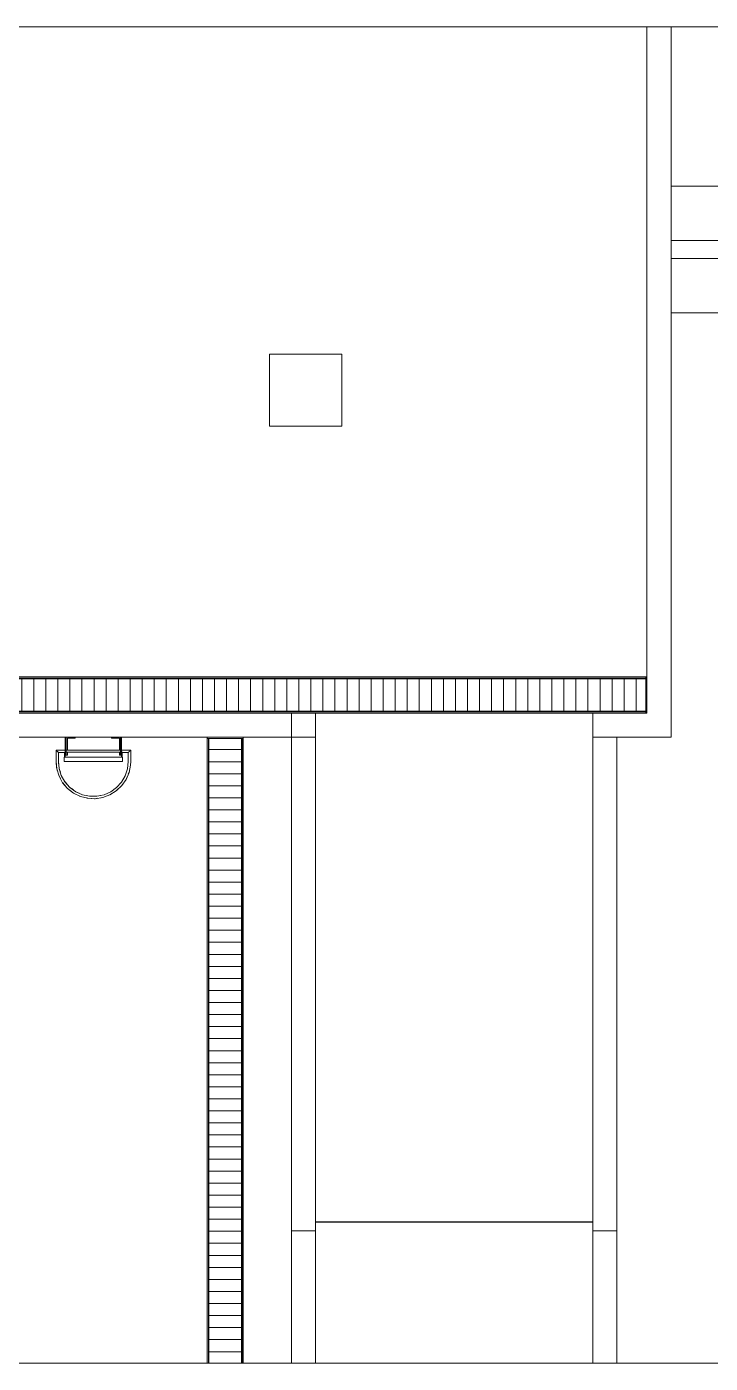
# Model space of a CAD drawing. Header units: millimetres. Extents: x 15878 to 679837, y -72324 to 391440.
# Drawn here: x 395138 to 400811, y 34407 to 45507 of the extents above; entities that cross this region are included whole.
import ezdxf

# ---------------------------------------------------------------- set-up
doc = ezdxf.new("R2010")
doc.units = ezdxf.units.MM
for name, color, linetype, lineweight in [('A-FLOR', 192, 'Continuous', 5), ('A-GENM', 13, 'Continuous', 5), ('A-ROOF', 132, 'Continuous', 5), ('A-WALL', 113, 'Continuous', 5), ('Q-CASE', 31, 'Continuous', 5)]:
    doc.layers.add(name, color=color, linetype=linetype, lineweight=lineweight)
pattern_1 = [(270, (347796.43, 609.6), (100, 6e-15), [])]

# ---------------------------------------------------------------- blocks, each defined once
blk = doc.blocks.new('Roofs 2 - Roofs 1-6526788-E_V_A_ Plan')
at = {"layer": 'A-ROOF'}
blk.add_line((37739, 34407), (64189, 34407), dxfattribs=at)
blk = doc.blocks.new('DLN-Surface Channel-S1 - 300x200 _WD_-16640654-E_V_A_ Plan')
at = {"layer": 'Q-CASE'}
h = blk.add_hatch(dxfattribs=at)
h.set_pattern_fill('FP_3658', color=256, style=0, pattern_type=2)
h.set_pattern_definition(pattern_1)
h.paths.add_polyline_path([(2450, 135), (-2740, 135), (-2740, -135), (2450, -135)], flags=0)
for p, q in [((-2740, 150), (-2750, 150)), ((-2740, 150), (-2740, -150)), ((-2740, 140), (-2740, 150)), ((-2740, 150), (2450, 150)), ((-2740, 140), (2450, 140)), ((-2740, -135), (-2740, 135)), ((2450, 135), (-2740, 135)), ((-2750, -150), (-2740, -150)), ((-2740, -135), (2450, -135)), ((-2740, -150), (-2740, -140)), ((2450, -140), (-2740, -140)), ((-2740, -150), (2450, -150))]:
    blk.add_line(p, q, dxfattribs=at)
blk = doc.blocks.new('DLN-Surface Channel-S1 - 300x200 _WD_-16642203-E_V_A_ Plan')
at = {"layer": 'Q-CASE'}
h = blk.add_hatch(dxfattribs=at)
h.set_pattern_fill('FP_3658', color=256, style=0, pattern_type=2)
h.set_pattern_definition(pattern_1)
h.paths.add_polyline_path([(-7315, -135), (7315, -135), (7315, 135), (-7315, 135)], flags=0)
for p, q in [((-7315, 150), (-7325, 150)), ((-7315, 150), (-7315, -150)), ((-7315, 140), (-7315, 150)), ((-7315, 150), (7315, 150)), ((-7315, 140), (7315, 140)), ((-7315, -135), (-7315, 135)), ((7315, 135), (-7315, 135)), ((7315, -150), (7315, 150)), ((7325, 150), (7315, 150)), ((7315, 150), (7315, 140)), ((7315, 135), (7315, -135)), ((-7315, -135), (7315, -135)), ((-7315, -150), (-7315, -140)), ((7315, -140), (-7315, -140)), ((4575, -150), (6875, -150)), ((7315, -140), (7315, -150))]:
    blk.add_line(p, q, dxfattribs=at)
blk = doc.blocks.new('Generic Models 2 - Generic Models 2-8616376-E_V_A_ Plan')
at = {"layer": 'A-GENM'}
for p, q in [((61664, 43582), (52689, 43582)), ((52689, 43132), (61214, 43132))]:
    blk.add_line(p, q, dxfattribs=at)
blk = doc.blocks.new('Generic Models 3 - Generic Models 2-8616397-E_V_A_ Plan')
at = {"layer": 'A-GENM'}
for p, q in [((62264, 44182), (52689, 44182)), ((52689, 43732), (61814, 43732))]:
    blk.add_line(p, q, dxfattribs=at)
blk = doc.blocks.new('DLN_Cat Ladder - 750x750x2000 _WDH_-18395226-E_V_A_ Plan')
at = {"layer": 'Q-CASE'}
for p, q in [((-189, -699), (-189, -600)), ((-180, -600), (-189, -600)), ((-180, -600), (-180, -699)), ((-171, -709), (-171, -609)), ((-171, -609), (-105, -609)), ((-105, -609), (-105, -600)), ((195, -600), (195, -609)), ((195, -609), (261, -609)), ((261, -609), (261, -709)), ((270, -699), (270, -600)), ((279, -600), (270, -600)), ((279, -600), (279, -699)), ((-265, -707), (-265, -802)), ((-180, -707), (-265, -707)), ((-265, -707), (-265, -802)), ((-180, -707), (-265, -707)), ((-265, -707), (-265, -802)), ((-180, -707), (-265, -707)), ((-265, -707), (-265, -802)), ((-180, -707), (-265, -707)), ((-265, -707), (-265, -802)), ((-180, -707), (-265, -707)), ((-265, -707), (-265, -802)), ((-180, -707), (-265, -707)), ((-265, -707), (-265, -802)), ((-180, -707), (-265, -707)), ((-265, -707), (-265, -802)), ((-180, -707), (-265, -707)), ((-265, -707), (-265, -802)), ((-180, -707), (-265, -707)), ((-265, -707), (-265, -802)), ((-180, -707), (-265, -707)), ((-245, -802), (-245, -727)), ((-245, -727), (-194, -727)), ((-245, -802), (-245, -727)), ((-245, -727), (-194, -727)), ((-245, -802), (-245, -727)), ((-245, -727), (-194, -727)), ((-245, -802), (-245, -727)), ((-245, -727), (-180, -727)), ((-245, -802), (-245, -727)), ((-245, -727), (-180, -727)), ((-245, -802), (-245, -727)), ((-245, -727), (-180, -727)), ((-245, -802), (-245, -727)), ((-245, -727), (-180, -727)), ((-245, -802), (-245, -727)), ((-245, -727), (-180, -727)), ((-245, -802), (-245, -727)), ((-245, -727), (-194, -727)), ((-245, -802), (-245, -727)), ((-245, -727), (-180, -727)), ((287, -767), (-197, -767)), ((-197, -767), (-197, -802)), ((-194, -724), (-194, -767)), ((-189, -699), (-189, -710)), ((-189, -749), (-189, -699)), ((-189, -724), (-189, -767)), ((-189, -727), (-180, -727)), ((-189, -727), (-180, -727)), ((-189, -727), (-180, -727)), ((-189, -727), (-180, -727)), ((-189, -749), (-180, -749)), ((-180, -699), (-180, -749)), ((-180, -699), (-180, -709)), ((270, -707), (-180, -707)), ((-180, -710), (-180, -707)), ((-180, -707), (-180, -727)), ((-180, -726), (-180, -724)), ((-180, -725), (-180, -749)), ((-180, -726), (270, -726)), ((-180, -749), (-171, -749)), ((-171, -749), (-171, -725)), ((261, -725), (261, -749)), ((261, -749), (270, -749)), ((270, -709), (270, -699)), ((270, -749), (270, -699)), ((270, -707), (270, -726)), ((270, -749), (270, -725)), ((270, -749), (279, -749)), ((279, -699), (279, -749)), ((279, -710), (279, -699)), ((355, -707), (279, -707)), ((279, -710), (279, -707)), ((279, -707), (279, -710)), ((355, -707), (279, -707)), ((279, -710), (279, -707)), ((279, -707), (279, -710)), ((355, -707), (279, -707)), ((279, -710), (279, -707)), ((279, -707), (279, -710)), ((355, -707), (279, -707)), ((279, -710), (279, -707)), ((279, -707), (279, -710)), ((355, -707), (279, -707)), ((279, -710), (279, -707)), ((279, -707), (279, -710)), ((355, -707), (279, -707)), ((279, -710), (279, -707)), ((279, -707), (279, -710)), ((355, -707), (279, -707)), ((279, -710), (279, -707)), ((279, -707), (279, -710)), ((355, -707), (279, -707)), ((279, -710), (279, -707)), ((279, -707), (279, -710)), ((355, -707), (279, -707)), ((279, -710), (279, -707)), ((279, -707), (279, -710)), ((355, -707), (279, -707)), ((279, -727), (279, -707)), ((279, -707), (279, -710)), ((279, -767), (279, -722)), ((279, -727), (279, -722)), ((279, -722), (279, -727)), ((279, -727), (279, -722)), ((279, -722), (279, -727)), ((279, -727), (279, -722)), ((279, -722), (279, -727)), ((279, -727), (279, -722)), ((279, -722), (279, -727)), ((279, -727), (279, -722)), ((279, -722), (279, -727)), ((279, -722), (279, -727)), ((279, -727), (335, -727)), ((279, -727), (335, -727)), ((279, -727), (335, -727)), ((279, -727), (335, -727)), ((279, -727), (335, -727)), ((279, -727), (335, -727)), ((284, -767), (284, -722)), ((284, -727), (335, -727)), ((284, -727), (335, -727)), ((284, -727), (335, -727)), ((284, -727), (335, -727)), ((287, -802), (287, -767)), ((335, -727), (335, -802)), ((335, -727), (335, -802)), ((335, -727), (335, -802)), ((335, -727), (335, -802)), ((335, -727), (335, -802)), ((335, -727), (335, -802)), ((335, -727), (335, -802)), ((335, -727), (335, -802)), ((335, -727), (335, -802)), ((335, -727), (335, -802)), ((355, -802), (355, -707)), ((355, -802), (355, -707)), ((355, -802), (355, -707)), ((355, -802), (355, -707)), ((355, -802), (355, -707)), ((355, -802), (355, -707)), ((355, -802), (355, -707)), ((355, -802), (355, -707)), ((355, -802), (355, -707)), ((355, -802), (355, -707)), ((-265, -802), (-260, -855)), ((-265, -802), (-260, -855)), ((-265, -802), (-260, -855)), ((-265, -802), (-260, -855)), ((-265, -802), (-260, -855)), ((-265, -802), (-260, -855)), ((-265, -802), (-260, -855)), ((-265, -802), (-260, -855)), ((-265, -802), (-260, -855)), ((-259, -864), (-253, -883)), ((-259, -864), (-253, -883)), ((-259, -864), (-253, -883)), ((-259, -864), (-253, -883)), ((-259, -864), (-253, -883)), ((-259, -864), (-253, -883)), ((-259, -864), (-253, -883)), ((-259, -864), (-253, -883)), ((-259, -864), (-253, -883)), ((-241, -844), (-245, -802)), ((-241, -844), (-245, -802)), ((-241, -844), (-245, -802)), ((-241, -844), (-245, -802)), ((-241, -844), (-245, -802)), ((-241, -844), (-245, -802)), ((-241, -844), (-245, -802)), ((-241, -844), (-245, -802)), ((-241, -844), (-245, -802)), ((-229, -892), (-239, -862)), ((-229, -892), (-239, -862)), ((-229, -892), (-239, -862)), ((-229, -892), (-239, -862)), ((-229, -892), (-239, -862)), ((-229, -892), (-239, -862)), ((-229, -892), (-239, -862)), ((-229, -892), (-239, -862)), ((-229, -892), (-239, -862)), ((-197, -802), (287, -802)), ((335, -802), (328, -862)), ((335, -802), (328, -862)), ((335, -802), (328, -862)), ((335, -802), (328, -862)), ((335, -802), (328, -862)), ((335, -802), (328, -862)), ((335, -802), (328, -862)), ((335, -802), (328, -862)), ((335, -802), (328, -862)), ((-240, -924), (-229, -944)), ((-240, -924), (-229, -944)), ((-240, -924), (-229, -944)), ((-240, -924), (-229, -944)), ((-240, -924), (-229, -944)), ((-240, -924), (-229, -944)), ((-240, -924), (-229, -944)), ((-240, -924), (-229, -944)), ((-240, -924), (-229, -944)), ((-205, -947), (-220, -919)), ((-205, -947), (-220, -919)), ((-205, -947), (-220, -919)), ((-205, -947), (-220, -919)), ((-205, -947), (-220, -919)), ((-205, -947), (-220, -919)), ((-205, -947), (-220, -919)), ((-205, -947), (-220, -919)), ((-205, -947), (-220, -919)), ((-209, -980), (-181, -1013)), ((-209, -980), (-181, -1013)), ((-209, -980), (-181, -1013)), ((-209, -980), (-181, -1013)), ((-209, -980), (-181, -1013)), ((-209, -980), (-181, -1013)), ((-209, -980), (-181, -1013)), ((-209, -980), (-181, -1013)), ((-209, -980), (-181, -1013)), ((-169, -996), (-190, -972)), ((-169, -996), (-190, -972)), ((-169, -996), (-190, -972)), ((-169, -996), (-190, -972)), ((-169, -996), (-190, -972)), ((-169, -996), (-190, -972)), ((-169, -996), (-190, -972)), ((-169, -996), (-190, -972)), ((-169, -996), (-190, -972)), ((-169, -1027), (-136, -1052)), ((-169, -1027), (-136, -1052)), ((-169, -1027), (-136, -1052)), ((-169, -1027), (-136, -1052)), ((-169, -1027), (-136, -1052)), ((-169, -1027), (-136, -1052)), ((-169, -1027), (-136, -1052)), ((-169, -1027), (-136, -1052)), ((-169, -1027), (-136, -1052)), ((-124, -1036), (-150, -1017)), ((-124, -1036), (-150, -1017)), ((-124, -1036), (-150, -1017)), ((-124, -1036), (-150, -1017)), ((-124, -1036), (-150, -1017)), ((-124, -1036), (-150, -1017)), ((-124, -1036), (-150, -1017)), ((-124, -1036), (-150, -1017)), ((-124, -1036), (-150, -1017)), ((-119, -1065), (-98, -1075)), ((-119, -1065), (-98, -1075)), ((-119, -1065), (-98, -1075)), ((-119, -1065), (-98, -1075)), ((-119, -1065), (-98, -1075)), ((-119, -1065), (-98, -1075)), ((-119, -1065), (-98, -1075)), ((-119, -1065), (-98, -1075)), ((-119, -1065), (-98, -1075)), ((-72, -1066), (-101, -1053)), ((-72, -1066), (-101, -1053)), ((-72, -1066), (-101, -1053)), ((-72, -1066), (-101, -1053)), ((-72, -1066), (-101, -1053)), ((-72, -1066), (-101, -1053)), ((-72, -1066), (-101, -1053)), ((-72, -1066), (-101, -1053)), ((-72, -1066), (-101, -1053)), ((-14, -1084), (-45, -1078)), ((-14, -1084), (-45, -1078)), ((-14, -1084), (-45, -1078)), ((-14, -1084), (-45, -1078)), ((-14, -1084), (-45, -1078)), ((-14, -1084), (-45, -1078)), ((-14, -1084), (-45, -1078)), ((-14, -1084), (-45, -1078)), ((-14, -1084), (-45, -1078)), ((46, -1090), (14, -1090)), ((46, -1090), (14, -1090)), ((46, -1090), (14, -1090)), ((46, -1090), (14, -1090)), ((46, -1090), (14, -1090)), ((46, -1090), (14, -1090)), ((46, -1090), (14, -1090)), ((46, -1090), (14, -1090)), ((46, -1090), (14, -1090)), ((107, -1084), (74, -1090)), ((107, -1084), (74, -1090)), ((107, -1084), (74, -1090)), ((107, -1084), (74, -1090)), ((107, -1084), (74, -1090)), ((107, -1084), (74, -1090)), ((107, -1084), (74, -1090)), ((107, -1084), (74, -1090)), ((107, -1084), (74, -1090)), ((164, -1064), (134, -1078)), ((164, -1064), (134, -1078)), ((164, -1064), (134, -1078)), ((164, -1064), (134, -1078)), ((164, -1064), (134, -1078)), ((164, -1064), (134, -1078)), ((164, -1064), (134, -1078)), ((164, -1064), (134, -1078)), ((164, -1064), (134, -1078)), ((238, -1018), (189, -1053)), ((238, -1018), (189, -1053)), ((238, -1018), (189, -1053)), ((238, -1018), (189, -1053)), ((238, -1018), (189, -1053)), ((238, -1018), (189, -1053)), ((238, -1018), (189, -1053)), ((238, -1018), (189, -1053)), ((238, -1018), (189, -1053))]:
    blk.add_line(p, q, dxfattribs=at)
at = {"layer": 'Q-CASE', "flags": 128}
for points in [[(-265, -802), (-259, -864), (-240, -924), (-210, -979), (-169, -1027), (-119, -1065), (-63, -1093), (-2, -1108), (61, -1112), (123, -1102), (182, -1080), (235, -1047), (280, -1003), (316, -952), (341, -894), (353, -832), (355, -802)], [(335, -802), (328, -862), (310, -920), (279, -973), (238, -1018), (189, -1053), (134, -1078), (74, -1090), (14, -1090), (-46, -1078), (-101, -1053), (-150, -1017), (-191, -971), (-221, -919), (-239, -861), (-245, -802)], [(335, -907), (341, -894), (344, -879)], [(335, -907), (341, -894), (344, -879)], [(335, -907), (341, -894), (344, -879)], [(335, -907), (341, -894), (344, -879)], [(335, -907), (341, -894), (344, -879)], [(335, -907), (341, -894), (344, -879)], [(335, -907), (341, -894), (344, -879)], [(335, -907), (341, -894), (344, -879)], [(335, -907), (341, -894), (344, -879)], [(350, -850), (353, -832), (355, -802)], [(350, -850), (353, -832), (355, -802)], [(350, -850), (353, -832), (355, -802)], [(350, -850), (353, -832), (355, -802)], [(350, -850), (353, -832), (355, -802)], [(350, -850), (353, -832), (355, -802)], [(350, -850), (353, -832), (355, -802)], [(350, -850), (353, -832), (355, -802)], [(350, -850), (353, -832), (355, -802)], [(269, -1014), (280, -1003), (295, -982)], [(269, -1014), (280, -1003), (295, -982)], [(269, -1014), (280, -1003), (295, -982)], [(269, -1014), (280, -1003), (295, -982)], [(269, -1014), (280, -1003), (295, -982)], [(269, -1014), (280, -1003), (295, -982)], [(269, -1014), (280, -1003), (295, -982)], [(269, -1014), (280, -1003), (295, -982)], [(269, -1014), (280, -1003), (295, -982)], [(309, -962), (316, -952), (323, -936)], [(309, -962), (316, -952), (323, -936)], [(309, -962), (316, -952), (323, -936)], [(309, -962), (316, -952), (323, -936)], [(309, -962), (316, -952), (323, -936)], [(309, -962), (316, -952), (323, -936)], [(309, -962), (316, -952), (323, -936)], [(309, -962), (316, -952), (323, -936)], [(309, -962), (316, -952), (323, -936)], [(-69, -1089), (-63, -1093), (-27, -1102)], [(-69, -1089), (-63, -1093), (-27, -1102)], [(-69, -1089), (-63, -1093), (-27, -1102)], [(-69, -1089), (-63, -1093), (-27, -1102)], [(-69, -1089), (-63, -1093), (-27, -1102)], [(-69, -1089), (-63, -1093), (-27, -1102)], [(-69, -1089), (-63, -1093), (-27, -1102)], [(-69, -1089), (-63, -1093), (-27, -1102)], [(-69, -1089), (-63, -1093), (-27, -1102)], [(-10, -1106), (-2, -1108), (33, -1110)], [(-10, -1106), (-2, -1108), (33, -1110)], [(-10, -1106), (-2, -1108), (33, -1110)], [(-10, -1106), (-2, -1108), (33, -1110)], [(-10, -1106), (-2, -1108), (33, -1110)], [(-10, -1106), (-2, -1108), (33, -1110)], [(-10, -1106), (-2, -1108), (33, -1110)], [(-10, -1106), (-2, -1108), (33, -1110)], [(-10, -1106), (-2, -1108), (33, -1110)], [(53, -1111), (61, -1112), (82, -1108)], [(53, -1111), (61, -1112), (82, -1108)], [(53, -1111), (61, -1112), (82, -1108)], [(53, -1111), (61, -1112), (82, -1108)], [(53, -1111), (61, -1112), (82, -1108)], [(53, -1111), (61, -1112), (82, -1108)], [(53, -1111), (61, -1112), (82, -1108)], [(53, -1111), (61, -1112), (82, -1108)], [(53, -1111), (61, -1112), (82, -1108)], [(112, -1104), (123, -1102), (152, -1091)], [(112, -1104), (123, -1102), (152, -1091)], [(112, -1104), (123, -1102), (152, -1091)], [(112, -1104), (123, -1102), (152, -1091)], [(112, -1104), (123, -1102), (152, -1091)], [(112, -1104), (123, -1102), (152, -1091)], [(112, -1104), (123, -1102), (152, -1091)], [(112, -1104), (123, -1102), (152, -1091)], [(112, -1104), (123, -1102), (152, -1091)], [(173, -1083), (182, -1080), (206, -1065)], [(173, -1083), (182, -1080), (206, -1065)], [(173, -1083), (182, -1080), (206, -1065)], [(173, -1083), (182, -1080), (206, -1065)], [(173, -1083), (182, -1080), (206, -1065)], [(173, -1083), (182, -1080), (206, -1065)], [(173, -1083), (182, -1080), (206, -1065)], [(173, -1083), (182, -1080), (206, -1065)], [(173, -1083), (182, -1080), (206, -1065)], [(226, -1052), (235, -1047), (248, -1034)], [(226, -1052), (235, -1047), (248, -1034)], [(226, -1052), (235, -1047), (248, -1034)], [(226, -1052), (235, -1047), (248, -1034)], [(226, -1052), (235, -1047), (248, -1034)], [(226, -1052), (235, -1047), (248, -1034)], [(226, -1052), (235, -1047), (248, -1034)], [(226, -1052), (235, -1047), (248, -1034)], [(226, -1052), (235, -1047), (248, -1034)]]:
    blk.add_lwpolyline(points, dxfattribs=at)
at = {"layer": 'Q-CASE'}
for points, knots in [([(-264, -708), (-264, -708), (-265, -708), (-265, -707), (-265, -707), (-265, -707)], [0.8333333, 0.8333333, 0.8333333, 0.8333333, 0.875, 0.9166667, 1, 1, 1, 1]), ([(-265, -707), (-265, -707), (-265, -707), (-265, -708), (-264, -708), (-264, -708)], [0, 0, 0, 0, 0.0833333, 0.125, 0.1666667, 0.1666667, 0.1666667, 0.1666667]), ([(-264, -708), (-264, -708), (-265, -708), (-265, -707), (-265, -707), (-265, -707)], [0.8333333, 0.8333333, 0.8333333, 0.8333333, 0.875, 0.9166667, 1, 1, 1, 1]), ([(-265, -707), (-265, -707), (-265, -707), (-265, -708), (-264, -708), (-264, -708)], [0, 0, 0, 0, 0.0833333, 0.125, 0.1666667, 0.1666667, 0.1666667, 0.1666667]), ([(-264, -708), (-264, -708), (-265, -708), (-265, -707), (-265, -707), (-265, -707)], [0.8333333, 0.8333333, 0.8333333, 0.8333333, 0.875, 0.9166667, 1, 1, 1, 1]), ([(-265, -707), (-265, -707), (-265, -707), (-265, -708), (-264, -708), (-264, -708)], [0, 0, 0, 0, 0.0833333, 0.125, 0.1666667, 0.1666667, 0.1666667, 0.1666667]), ([(-264, -708), (-264, -708), (-265, -708), (-265, -707), (-265, -707), (-265, -707)], [0.8333333, 0.8333333, 0.8333333, 0.8333333, 0.875, 0.9166667, 1, 1, 1, 1]), ([(-265, -707), (-265, -707), (-265, -707), (-265, -708), (-264, -708), (-264, -708)], [0, 0, 0, 0, 0.0833333, 0.125, 0.1666667, 0.1666667, 0.1666667, 0.1666667]), ([(-264, -708), (-264, -708), (-265, -708), (-265, -707), (-265, -707), (-265, -707)], [0.8333333, 0.8333333, 0.8333333, 0.8333333, 0.875, 0.9166667, 1, 1, 1, 1]), ([(-265, -707), (-265, -707), (-265, -707), (-265, -708), (-264, -708), (-264, -708)], [0, 0, 0, 0, 0.0833333, 0.125, 0.1666667, 0.1666667, 0.1666667, 0.1666667]), ([(-264, -708), (-264, -708), (-265, -708), (-265, -707), (-265, -707), (-265, -707)], [0.8333333, 0.8333333, 0.8333333, 0.8333333, 0.875, 0.9166667, 1, 1, 1, 1]), ([(-265, -707), (-265, -707), (-265, -707), (-265, -708), (-264, -708), (-264, -708)], [0, 0, 0, 0, 0.0833333, 0.125, 0.1666667, 0.1666667, 0.1666667, 0.1666667]), ([(-264, -708), (-264, -708), (-265, -708), (-265, -707), (-265, -707), (-265, -707)], [0.8333333, 0.8333333, 0.8333333, 0.8333333, 0.875, 0.9166667, 1, 1, 1, 1]), ([(-265, -707), (-265, -707), (-265, -707), (-265, -708), (-264, -708), (-264, -708)], [0, 0, 0, 0, 0.0833333, 0.125, 0.1666667, 0.1666667, 0.1666667, 0.1666667]), ([(-264, -708), (-264, -708), (-265, -708), (-265, -707), (-265, -707), (-265, -707)], [0.8333333, 0.8333333, 0.8333333, 0.8333333, 0.875, 0.9166667, 1, 1, 1, 1]), ([(-265, -707), (-265, -707), (-265, -707), (-265, -708), (-264, -708), (-264, -708)], [0, 0, 0, 0, 0.0833333, 0.125, 0.1666667, 0.1666667, 0.1666667, 0.1666667]), ([(-264, -708), (-264, -708), (-265, -708), (-265, -707), (-265, -707), (-265, -707)], [0.8333333, 0.8333333, 0.8333333, 0.8333333, 0.875, 0.9166667, 1, 1, 1, 1]), ([(-265, -707), (-265, -707), (-265, -707), (-265, -708), (-264, -708), (-264, -708)], [0, 0, 0, 0, 0.0833333, 0.125, 0.1666667, 0.1666667, 0.1666667, 0.1666667]), ([(-245, -727), (-245, -727), (-245, -727), (-246, -726), (-247, -726), (-247, -725), (-248, -725), (-248, -724), (-249, -723), (-250, -722), (-251, -721), (-251, -721), (-252, -720), (-253, -720), (-253, -719), (-254, -718), (-255, -718), (-255, -717), (-256, -716), (-257, -716), (-257, -715), (-258, -714), (-259, -714), (-259, -713), (-260, -713), (-260, -712), (-261, -711), (-262, -711), (-262, -710), (-263, -709), (-263, -709), (-264, -708), (-265, -708), (-265, -707), (-265, -707), (-265, -707)], [0, 0, 0, 0, 0.083333, 0.125, 0.166667, 0.208333, 0.229167, 0.25, 0.291667, 0.333333, 0.354167, 0.375, 0.395833, 0.416667, 0.4375, 0.458333, 0.479167, 0.5, 0.520833, 0.541667, 0.5625, 0.583333, 0.604167, 0.625, 0.645833, 0.666667, 0.6875, 0.708333, 0.75, 0.770833, 0.791667, 0.833333, 0.875, 0.916667, 1, 1, 1, 1]), ([(-265, -707), (-265, -707), (-265, -707), (-265, -708), (-264, -708), (-264, -708)], [0, 0, 0, 0, 0.0833333, 0.125, 0.1666667, 0.1666667, 0.1666667, 0.1666667]), ([(-245, -727), (-245, -727), (-245, -727), (-246, -726), (-247, -726), (-247, -725), (-248, -725), (-248, -724), (-248, -724)], [0, 0, 0, 0, 0.0833333, 0.125, 0.1666667, 0.2083333, 0.2291667, 0.25, 0.25, 0.25, 0.25]), ([(-248, -724), (-248, -724), (-248, -725), (-247, -725), (-247, -726), (-246, -726), (-245, -727), (-245, -727), (-245, -727)], [0.75, 0.75, 0.75, 0.75, 0.7708333, 0.7916667, 0.8333333, 0.875, 0.9166667, 1, 1, 1, 1]), ([(-245, -727), (-245, -727), (-245, -727), (-246, -726), (-247, -726), (-247, -725), (-248, -725), (-248, -724), (-248, -724)], [0, 0, 0, 0, 0.0833333, 0.125, 0.1666667, 0.2083333, 0.2291667, 0.25, 0.25, 0.25, 0.25]), ([(-248, -724), (-248, -724), (-248, -725), (-247, -725), (-247, -726), (-246, -726), (-245, -727), (-245, -727), (-245, -727)], [0.75, 0.75, 0.75, 0.75, 0.7708333, 0.7916667, 0.8333333, 0.875, 0.9166667, 1, 1, 1, 1]), ([(-245, -727), (-245, -727), (-245, -727), (-246, -726), (-247, -726), (-247, -725), (-248, -725), (-248, -724), (-248, -724)], [0, 0, 0, 0, 0.0833333, 0.125, 0.1666667, 0.2083333, 0.2291667, 0.25, 0.25, 0.25, 0.25]), ([(-248, -724), (-248, -724), (-248, -725), (-247, -725), (-247, -726), (-246, -726), (-245, -727), (-245, -727), (-245, -727)], [0.75, 0.75, 0.75, 0.75, 0.7708333, 0.7916667, 0.8333333, 0.875, 0.9166667, 1, 1, 1, 1]), ([(-245, -727), (-245, -727), (-245, -727), (-246, -726), (-247, -726), (-247, -725), (-248, -725), (-248, -724), (-248, -724)], [0, 0, 0, 0, 0.0833333, 0.125, 0.1666667, 0.2083333, 0.2291667, 0.25, 0.25, 0.25, 0.25]), ([(-248, -724), (-248, -724), (-248, -725), (-247, -725), (-247, -726), (-246, -726), (-245, -727), (-245, -727), (-245, -727)], [0.75, 0.75, 0.75, 0.75, 0.7708333, 0.7916667, 0.8333333, 0.875, 0.9166667, 1, 1, 1, 1]), ([(-245, -727), (-245, -727), (-245, -727), (-246, -726), (-247, -726), (-247, -725), (-248, -725), (-248, -724), (-248, -724)], [0, 0, 0, 0, 0.0833333, 0.125, 0.1666667, 0.2083333, 0.2291667, 0.25, 0.25, 0.25, 0.25]), ([(-248, -724), (-248, -724), (-248, -725), (-247, -725), (-247, -726), (-246, -726), (-245, -727), (-245, -727), (-245, -727)], [0.75, 0.75, 0.75, 0.75, 0.7708333, 0.7916667, 0.8333333, 0.875, 0.9166667, 1, 1, 1, 1]), ([(-245, -727), (-245, -727), (-245, -727), (-246, -726), (-247, -726), (-247, -725), (-248, -725), (-248, -724), (-248, -724)], [0, 0, 0, 0, 0.0833333, 0.125, 0.1666667, 0.2083333, 0.2291667, 0.25, 0.25, 0.25, 0.25]), ([(-248, -724), (-248, -724), (-248, -725), (-247, -725), (-247, -726), (-246, -726), (-245, -727), (-245, -727), (-245, -727)], [0.75, 0.75, 0.75, 0.75, 0.7708333, 0.7916667, 0.8333333, 0.875, 0.9166667, 1, 1, 1, 1]), ([(-245, -727), (-245, -727), (-245, -727), (-246, -726), (-247, -726), (-247, -725), (-248, -725), (-248, -724), (-248, -724)], [0, 0, 0, 0, 0.0833333, 0.125, 0.1666667, 0.2083333, 0.2291667, 0.25, 0.25, 0.25, 0.25]), ([(-248, -724), (-248, -724), (-248, -725), (-247, -725), (-247, -726), (-246, -726), (-245, -727), (-245, -727), (-245, -727)], [0.75, 0.75, 0.75, 0.75, 0.7708333, 0.7916667, 0.8333333, 0.875, 0.9166667, 1, 1, 1, 1]), ([(-245, -727), (-245, -727), (-245, -727), (-246, -726), (-247, -726), (-247, -725), (-248, -725), (-248, -724), (-248, -724)], [0, 0, 0, 0, 0.0833333, 0.125, 0.1666667, 0.2083333, 0.2291667, 0.25, 0.25, 0.25, 0.25]), ([(-248, -724), (-248, -724), (-248, -725), (-247, -725), (-247, -726), (-246, -726), (-245, -727), (-245, -727), (-245, -727)], [0.75, 0.75, 0.75, 0.75, 0.7708333, 0.7916667, 0.8333333, 0.875, 0.9166667, 1, 1, 1, 1]), ([(-245, -727), (-245, -727), (-245, -727), (-246, -726), (-247, -726), (-247, -725), (-248, -725), (-248, -724), (-248, -724)], [0, 0, 0, 0, 0.0833333, 0.125, 0.1666667, 0.2083333, 0.2291667, 0.25, 0.25, 0.25, 0.25]), ([(-248, -724), (-248, -724), (-248, -725), (-247, -725), (-247, -726), (-246, -726), (-245, -727), (-245, -727), (-245, -727)], [0.75, 0.75, 0.75, 0.75, 0.7708333, 0.7916667, 0.8333333, 0.875, 0.9166667, 1, 1, 1, 1]), ([(-248, -724), (-248, -724), (-248, -725), (-247, -725), (-247, -726), (-246, -726), (-245, -727), (-245, -727), (-245, -727)], [0.75, 0.75, 0.75, 0.75, 0.7708333, 0.7916667, 0.8333333, 0.875, 0.9166667, 1, 1, 1, 1]), ([(335, -727), (335, -727), (335, -727), (335, -726), (336, -726), (337, -725), (337, -725), (338, -724), (339, -723), (340, -722), (340, -721), (341, -721), (341, -720), (342, -720), (343, -719), (343, -718), (344, -718), (345, -717), (345, -716), (346, -716), (347, -715), (347, -714), (348, -714), (349, -713), (349, -713), (350, -712), (350, -711), (351, -711), (352, -710), (352, -709), (353, -709), (353, -708), (354, -708), (355, -707), (355, -707), (355, -707)], [0, 0, 0, 0, 0.083333, 0.125, 0.166667, 0.208333, 0.229167, 0.25, 0.291667, 0.333333, 0.354167, 0.375, 0.395833, 0.416667, 0.4375, 0.458333, 0.479167, 0.5, 0.520833, 0.541667, 0.5625, 0.583333, 0.604167, 0.625, 0.645833, 0.666667, 0.6875, 0.708333, 0.75, 0.770833, 0.791667, 0.833333, 0.875, 0.916667, 1, 1, 1, 1]), ([(335, -727), (335, -727), (335, -727), (335, -726), (336, -726), (337, -725), (337, -725), (337, -724), (338, -724)], [0, 0, 0, 0, 0.0833333, 0.125, 0.1666667, 0.2083333, 0.2291667, 0.25, 0.25, 0.25, 0.25]), ([(338, -724), (337, -724), (337, -725), (337, -725), (336, -726), (335, -726), (335, -727), (335, -727), (335, -727)], [0.75, 0.75, 0.75, 0.75, 0.7708333, 0.7916667, 0.8333333, 0.875, 0.9166667, 1, 1, 1, 1]), ([(335, -727), (335, -727), (335, -727), (335, -726), (336, -726), (337, -725), (337, -725), (337, -724), (338, -724)], [0, 0, 0, 0, 0.0833333, 0.125, 0.1666667, 0.2083333, 0.2291667, 0.25, 0.25, 0.25, 0.25]), ([(338, -724), (337, -724), (337, -725), (337, -725), (336, -726), (335, -726), (335, -727), (335, -727), (335, -727)], [0.75, 0.75, 0.75, 0.75, 0.7708333, 0.7916667, 0.8333333, 0.875, 0.9166667, 1, 1, 1, 1]), ([(335, -727), (335, -727), (335, -727), (335, -726), (336, -726), (337, -725), (337, -725), (337, -724), (338, -724)], [0, 0, 0, 0, 0.0833333, 0.125, 0.1666667, 0.2083333, 0.2291667, 0.25, 0.25, 0.25, 0.25]), ([(338, -724), (337, -724), (337, -725), (337, -725), (336, -726), (335, -726), (335, -727), (335, -727), (335, -727)], [0.75, 0.75, 0.75, 0.75, 0.7708333, 0.7916667, 0.8333333, 0.875, 0.9166667, 1, 1, 1, 1]), ([(335, -727), (335, -727), (335, -727), (335, -726), (336, -726), (337, -725), (337, -725), (337, -724), (338, -724)], [0, 0, 0, 0, 0.0833333, 0.125, 0.1666667, 0.2083333, 0.2291667, 0.25, 0.25, 0.25, 0.25]), ([(338, -724), (337, -724), (337, -725), (337, -725), (336, -726), (335, -726), (335, -727), (335, -727), (335, -727)], [0.75, 0.75, 0.75, 0.75, 0.7708333, 0.7916667, 0.8333333, 0.875, 0.9166667, 1, 1, 1, 1]), ([(335, -727), (335, -727), (335, -727), (335, -726), (336, -726), (337, -725), (337, -725), (337, -724), (338, -724)], [0, 0, 0, 0, 0.0833333, 0.125, 0.1666667, 0.2083333, 0.2291667, 0.25, 0.25, 0.25, 0.25]), ([(338, -724), (337, -724), (337, -725), (337, -725), (336, -726), (335, -726), (335, -727), (335, -727), (335, -727)], [0.75, 0.75, 0.75, 0.75, 0.7708333, 0.7916667, 0.8333333, 0.875, 0.9166667, 1, 1, 1, 1]), ([(335, -727), (335, -727), (335, -727), (335, -726), (336, -726), (337, -725), (337, -725), (337, -724), (338, -724)], [0, 0, 0, 0, 0.0833333, 0.125, 0.1666667, 0.2083333, 0.2291667, 0.25, 0.25, 0.25, 0.25]), ([(338, -724), (337, -724), (337, -725), (337, -725), (336, -726), (335, -726), (335, -727), (335, -727), (335, -727)], [0.75, 0.75, 0.75, 0.75, 0.7708333, 0.7916667, 0.8333333, 0.875, 0.9166667, 1, 1, 1, 1]), ([(335, -727), (335, -727), (335, -727), (335, -726), (336, -726), (337, -725), (337, -725), (337, -724), (338, -724)], [0, 0, 0, 0, 0.0833333, 0.125, 0.1666667, 0.2083333, 0.2291667, 0.25, 0.25, 0.25, 0.25]), ([(338, -724), (337, -724), (337, -725), (337, -725), (336, -726), (335, -726), (335, -727), (335, -727), (335, -727)], [0.75, 0.75, 0.75, 0.75, 0.7708333, 0.7916667, 0.8333333, 0.875, 0.9166667, 1, 1, 1, 1]), ([(335, -727), (335, -727), (335, -727), (335, -726), (336, -726), (337, -725), (337, -725), (337, -724), (338, -724)], [0, 0, 0, 0, 0.0833333, 0.125, 0.1666667, 0.2083333, 0.2291667, 0.25, 0.25, 0.25, 0.25]), ([(338, -724), (337, -724), (337, -725), (337, -725), (336, -726), (335, -726), (335, -727), (335, -727), (335, -727)], [0.75, 0.75, 0.75, 0.75, 0.7708333, 0.7916667, 0.8333333, 0.875, 0.9166667, 1, 1, 1, 1]), ([(335, -727), (335, -727), (335, -727), (335, -726), (336, -726), (337, -725), (337, -725), (337, -724), (338, -724)], [0, 0, 0, 0, 0.0833333, 0.125, 0.1666667, 0.2083333, 0.2291667, 0.25, 0.25, 0.25, 0.25]), ([(338, -724), (337, -724), (337, -725), (337, -725), (336, -726), (335, -726), (335, -727), (335, -727), (335, -727)], [0.75, 0.75, 0.75, 0.75, 0.7708333, 0.7916667, 0.8333333, 0.875, 0.9166667, 1, 1, 1, 1]), ([(338, -724), (337, -724), (337, -725), (337, -725), (336, -726), (335, -726), (335, -727), (335, -727), (335, -727)], [0.75, 0.75, 0.75, 0.75, 0.7708333, 0.7916667, 0.8333333, 0.875, 0.9166667, 1, 1, 1, 1]), ([(353, -708), (354, -708), (354, -708), (355, -707), (355, -707), (355, -707)], [0.8333333, 0.8333333, 0.8333333, 0.8333333, 0.875, 0.9166667, 1, 1, 1, 1]), ([(355, -707), (355, -707), (355, -707), (354, -708), (354, -708), (353, -708)], [0, 0, 0, 0, 0.0833333, 0.125, 0.1666667, 0.1666667, 0.1666667, 0.1666667]), ([(353, -708), (354, -708), (354, -708), (355, -707), (355, -707), (355, -707)], [0.8333333, 0.8333333, 0.8333333, 0.8333333, 0.875, 0.9166667, 1, 1, 1, 1]), ([(355, -707), (355, -707), (355, -707), (354, -708), (354, -708), (353, -708)], [0, 0, 0, 0, 0.0833333, 0.125, 0.1666667, 0.1666667, 0.1666667, 0.1666667]), ([(353, -708), (354, -708), (354, -708), (355, -707), (355, -707), (355, -707)], [0.8333333, 0.8333333, 0.8333333, 0.8333333, 0.875, 0.9166667, 1, 1, 1, 1]), ([(355, -707), (355, -707), (355, -707), (354, -708), (354, -708), (353, -708)], [0, 0, 0, 0, 0.0833333, 0.125, 0.1666667, 0.1666667, 0.1666667, 0.1666667]), ([(353, -708), (354, -708), (354, -708), (355, -707), (355, -707), (355, -707)], [0.8333333, 0.8333333, 0.8333333, 0.8333333, 0.875, 0.9166667, 1, 1, 1, 1]), ([(355, -707), (355, -707), (355, -707), (354, -708), (354, -708), (353, -708)], [0, 0, 0, 0, 0.0833333, 0.125, 0.1666667, 0.1666667, 0.1666667, 0.1666667]), ([(353, -708), (354, -708), (354, -708), (355, -707), (355, -707), (355, -707)], [0.8333333, 0.8333333, 0.8333333, 0.8333333, 0.875, 0.9166667, 1, 1, 1, 1]), ([(355, -707), (355, -707), (355, -707), (354, -708), (354, -708), (353, -708)], [0, 0, 0, 0, 0.0833333, 0.125, 0.1666667, 0.1666667, 0.1666667, 0.1666667]), ([(353, -708), (354, -708), (354, -708), (355, -707), (355, -707), (355, -707)], [0.8333333, 0.8333333, 0.8333333, 0.8333333, 0.875, 0.9166667, 1, 1, 1, 1]), ([(355, -707), (355, -707), (355, -707), (354, -708), (354, -708), (353, -708)], [0, 0, 0, 0, 0.0833333, 0.125, 0.1666667, 0.1666667, 0.1666667, 0.1666667]), ([(353, -708), (354, -708), (354, -708), (355, -707), (355, -707), (355, -707)], [0.8333333, 0.8333333, 0.8333333, 0.8333333, 0.875, 0.9166667, 1, 1, 1, 1]), ([(355, -707), (355, -707), (355, -707), (354, -708), (354, -708), (353, -708)], [0, 0, 0, 0, 0.0833333, 0.125, 0.1666667, 0.1666667, 0.1666667, 0.1666667]), ([(353, -708), (354, -708), (354, -708), (355, -707), (355, -707), (355, -707)], [0.8333333, 0.8333333, 0.8333333, 0.8333333, 0.875, 0.9166667, 1, 1, 1, 1]), ([(355, -707), (355, -707), (355, -707), (354, -708), (354, -708), (353, -708)], [0, 0, 0, 0, 0.0833333, 0.125, 0.1666667, 0.1666667, 0.1666667, 0.1666667]), ([(353, -708), (354, -708), (354, -708), (355, -707), (355, -707), (355, -707)], [0.8333333, 0.8333333, 0.8333333, 0.8333333, 0.875, 0.9166667, 1, 1, 1, 1]), ([(355, -707), (355, -707), (355, -707), (354, -708), (354, -708), (353, -708)], [0, 0, 0, 0, 0.0833333, 0.125, 0.1666667, 0.1666667, 0.1666667, 0.1666667]), ([(355, -707), (355, -707), (355, -707), (354, -708), (354, -708), (353, -708)], [0, 0, 0, 0, 0.0833333, 0.125, 0.1666667, 0.1666667, 0.1666667, 0.1666667])]:
    blk.add_open_spline(points, degree=3, knots=knots, dxfattribs=at)

msp = doc.modelspace()

# ---------------------------------------------------------------- linework, layer by layer
at = {"layer": 'A-FLOR'}
for p, q in [((397753.7, 42789.5), (397153.7, 42789.5)), ((397153.7, 42789.5), (397153.7, 42189.5)), ((397753.7, 42189.5), (397753.7, 42789.5)), ((397153.7, 42189.5), (397753.7, 42189.5)), ((400285.7, 40107.5), (385636.1, 40107.5)), ((397535.7, 39807.5), (399835.7, 39807.5)), ((396635.7, 34407.5), (396635.7, 39607.5)), ((396935.7, 39607.5), (396935.7, 34407.5)), ((399835.7, 35582.5), (397535.7, 35582.5)), ((399835.7, 35578.5), (397535.7, 35578.5))]:
    msp.add_line(p, q, dxfattribs=at)
at = {"layer": 'A-WALL'}
for p, q in [((410935.7, 45507.5), (385636.1, 45507.5)), ((400285.7, 39807.5), (400285.7, 45507.5)), ((400485.7, 45507.5), (400485.7, 39607.5)), ((385636.1, 39807.5), (397535.7, 39807.5)), ((397335.7, 39607.5), (397335.7, 39807.5)), ((397335.7, 34407.5), (397335.7, 39807.5)), ((397535.7, 39807.5), (397535.7, 34407.5)), ((399835.7, 34407.5), (399835.7, 39807.5)), ((399835.7, 39807.5), (400285.7, 39807.5)), ((397535.7, 39607.5), (385636.1, 39607.5)), ((400485.7, 39607.5), (399835.7, 39607.5)), ((400035.7, 39607.5), (400035.7, 34407.5)), ((397535.7, 35507.5), (397335.7, 35507.5)), ((400035.7, 35507.5), (399835.7, 35507.5))]:
    msp.add_line(p, q, dxfattribs=at)

# ---------------------------------------------------------------- block references
at = {"layer": 'A-GENM'}
for name in ['Generic Models 3 - Generic Models 2-8616397-E_V_A_ Plan', 'Generic Models 2 - Generic Models 2-8616376-E_V_A_ Plan']:
    msp.add_blockref(name, (347796.4, 0), dxfattribs=at)
at = {"layer": 'A-ROOF'}
msp.add_blockref('Roofs 2 - Roofs 1-6526788-E_V_A_ Plan', (347796.4, 0), dxfattribs=at)
at = {"layer": 'Q-CASE'}
for name, p in [('DLN-Surface Channel-S1 - 300x200 _WD_-16642203-E_V_A_ Plan', (392960.9, 39957.5)), ('DLN_Cat Ladder - 750x750x2000 _WDH_-18395226-E_V_A_ Plan', (395646.1, 40207.5))]:
    msp.add_blockref(name, p, dxfattribs=at)
at = {"layer": 'Q-CASE', "rotation": 270.0000000000001}
msp.add_blockref('DLN-Surface Channel-S1 - 300x200 _WD_-16640654-E_V_A_ Plan', (396785.7, 36857.5), dxfattribs=at)

doc.saveas('drawing.dxf')
